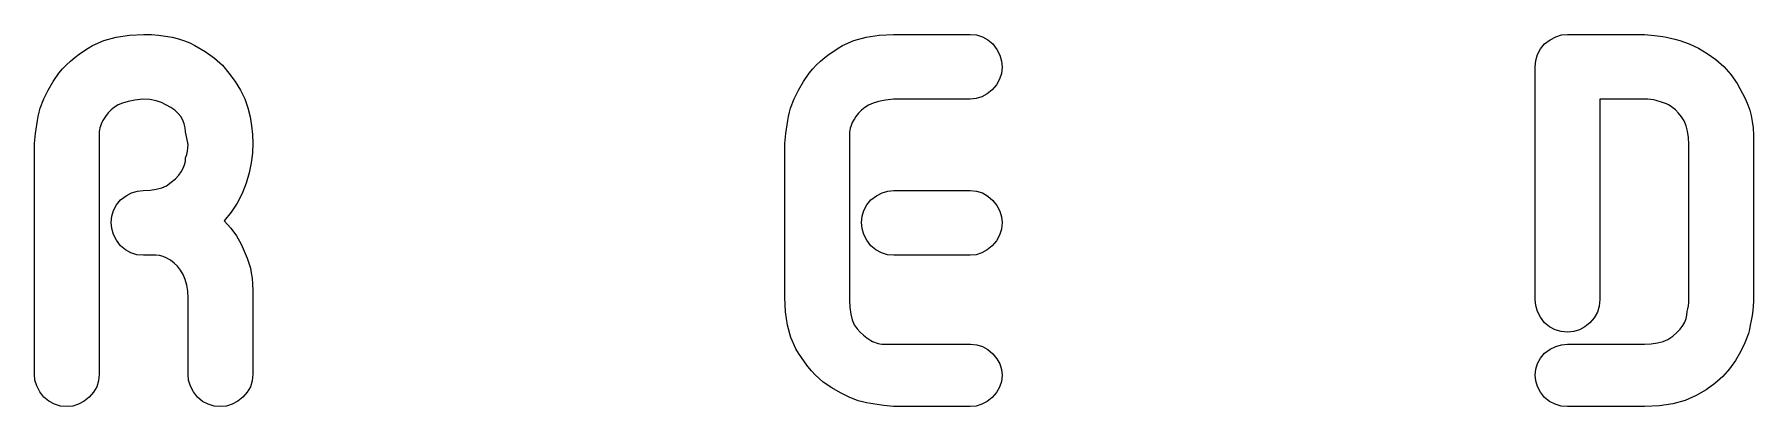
# Model space of a CAD drawing. Header units: metres. Extents: x 0 to 220, y 0 to 220.
# Drawn here: x 66.9 to 112.72, y 45.16 to 55.08 of the extents above; entities that cross this region are included whole.
import ezdxf

# ---------------------------------------------------------------- set-up
doc = ezdxf.new("R2010")
doc.units = ezdxf.units.M

msp = doc.modelspace()

# ---------------------------------------------------------------- linework, layer by layer
for p, q in [((68.7513, 54.912), (69.0796, 55.0032)), ((69.0796, 55.0032), (69.4358, 55.058)), ((69.4358, 55.058), (69.8199, 55.0762)), ((69.8199, 55.0762), (70.0189, 55.0714)), ((70.0189, 55.0714), (70.2109, 55.057)), ((70.2109, 55.057), (70.3959, 55.0329)), ((70.3959, 55.0329), (70.5739, 54.9992)), ((70.5739, 54.9992), (70.7423, 54.9573)), ((88.7413, 54.912), (89.0676, 55.0032)), ((89.0676, 55.0032), (89.4218, 55.058)), ((89.4218, 55.058), (89.8039, 55.0762)), ((89.8039, 55.0762), (91.8459, 55.0762)), ((91.8459, 55.0762), (92.0133, 55.0604)), ((92.0133, 55.0604), (92.1686, 55.013)), ((92.1686, 55.013), (92.3118, 54.9339)), ((107.301, 54.9345), (107.453, 55.0132)), ((107.453, 55.0132), (107.608, 55.0605)), ((107.608, 55.0605), (107.767, 55.0762)), ((107.767, 55.0762), (109.82, 55.0762)), ((109.82, 55.0762), (110.087, 55.0482)), ((110.087, 55.0482), (110.301, 55.0202)), ((110.301, 55.0202), (110.4, 55.0032)), ((110.4, 55.0032), (110.509, 54.979)), ((67.9759, 54.4572), (68.0948, 54.5482)), ((68.0948, 54.5482), (68.2136, 54.633)), ((68.2136, 54.633), (68.3323, 54.7117)), ((68.3323, 54.7117), (68.4509, 54.7842)), ((68.4509, 54.7842), (68.7513, 54.912)), ((70.7423, 54.9573), (70.8986, 54.9075)), ((70.8986, 54.9075), (71.0428, 54.8498)), ((71.0428, 54.8498), (71.1749, 54.7842)), ((71.1749, 54.7842), (71.4566, 54.6234)), ((71.4566, 54.6234), (71.7019, 54.4467)), ((87.9699, 54.4572), (88.0883, 54.5482)), ((88.0883, 54.5482), (88.2066, 54.633)), ((88.2066, 54.633), (88.3248, 54.7117)), ((88.3248, 54.7117), (88.4429, 54.7842)), ((88.4429, 54.7842), (88.7413, 54.912)), ((92.3118, 54.9339), (92.4429, 54.8232)), ((92.4429, 54.8232), (92.5522, 54.674)), ((92.5522, 54.674), (92.6304, 54.5212)), ((106.917, 54.3823), (106.964, 54.5435)), ((106.964, 54.5435), (107.042, 54.6908)), ((107.042, 54.6908), (107.152, 54.8242)), ((107.152, 54.8242), (107.301, 54.9345)), ((110.509, 54.979), (110.628, 54.9477)), ((110.628, 54.9477), (110.756, 54.9092)), ((110.756, 54.9092), (111.01, 54.8206)), ((111.01, 54.8206), (111.255, 54.7075)), ((111.255, 54.7075), (111.491, 54.5701)), ((111.491, 54.5701), (111.719, 54.4082)), ((67.5569, 54.0462), (67.6513, 54.1555)), ((67.6513, 54.1555), (67.7526, 54.2605)), ((67.7526, 54.2605), (67.8608, 54.3611)), ((67.8608, 54.3611), (67.9759, 54.4572)), ((71.7019, 54.4467), (71.9106, 54.2544)), ((71.9106, 54.2544), (72.0829, 54.0462)), ((87.5539, 54.0462), (87.6474, 54.1555)), ((87.6474, 54.1555), (87.7479, 54.2605)), ((87.7479, 54.2605), (87.8554, 54.3611)), ((87.8554, 54.3611), (87.9699, 54.4572)), ((92.6304, 54.5212), (92.6772, 54.365)), ((92.6929, 54.2052), (92.6763, 54.0359)), ((92.6772, 54.365), (92.6929, 54.2052)), ((106.901, 54.2072), (106.917, 54.3823)), ((106.901, 48.0093), (106.901, 54.2072)), ((111.719, 54.4082), (111.931, 54.2212)), ((111.931, 54.2212), (112.121, 54.0082)), ((67.2709, 53.5907), (67.4051, 53.8211)), ((67.4051, 53.8211), (67.5569, 54.0462)), ((72.0829, 54.0462), (72.2561, 53.8215)), ((72.2561, 53.8215), (72.3986, 53.5925)), ((87.2689, 53.5907), (87.4026, 53.8211)), ((87.4026, 53.8211), (87.5539, 54.0462)), ((92.5438, 53.7339), (92.4279, 53.6012)), ((92.6266, 53.8787), (92.5438, 53.7339)), ((92.6763, 54.0359), (92.6266, 53.8787)), ((112.121, 54.0082), (112.288, 53.7692)), ((112.288, 53.7692), (112.432, 53.5042)), ((67.0549, 53.1142), (67.1541, 53.3551)), ((67.1541, 53.3551), (67.2709, 53.5907)), ((69.1349, 53.1952), (69.0383, 53.1346)), ((69.2519, 53.2464), (69.1349, 53.1952)), ((69.4009, 53.289), (69.2519, 53.2464)), ((69.5819, 53.3229), (69.4009, 53.289)), ((69.7949, 53.3482), (69.5819, 53.3229)), ((69.9798, 53.3386), (69.7949, 53.3482)), ((70.1454, 53.3095), (69.9798, 53.3386)), ((70.2917, 53.261), (70.1454, 53.3095)), ((70.5417, 53.1267), (70.2917, 53.261)), ((72.3986, 53.5925), (72.5106, 53.3591)), ((72.5106, 53.3591), (72.5919, 53.1212)), ((87.0539, 53.1142), (87.1526, 53.3551)), ((87.1526, 53.3551), (87.2689, 53.5907)), ((89.1369, 53.1932), (89.0398, 53.132)), ((89.254, 53.2453), (89.1369, 53.1932)), ((89.4031, 53.2885), (89.254, 53.2453)), ((89.5844, 53.3228), (89.4031, 53.2885)), ((89.7979, 53.3482), (89.5844, 53.3228)), ((91.8439, 53.3482), (89.7979, 53.3482)), ((92.0004, 53.3641), (91.8439, 53.3482)), ((92.1499, 53.4115), (92.0004, 53.3641)), ((92.2924, 53.4906), (92.1499, 53.4115)), ((92.4279, 53.6012), (92.2924, 53.4906)), ((109.82, 53.3482), (108.629, 53.3482)), ((108.629, 53.3482), (108.629, 48.0093)), ((109.906, 53.3461), (109.82, 53.3482)), ((109.986, 53.3395), (109.906, 53.3461)), ((110.058, 53.3286), (109.986, 53.3395)), ((110.124, 53.3132), (110.058, 53.3286)), ((110.3, 53.2607), (110.124, 53.3132)), ((110.353, 53.2432), (110.3, 53.2607)), ((110.404, 53.2236), (110.353, 53.2432)), ((110.452, 53.1995), (110.404, 53.2236)), ((110.497, 53.1711), (110.452, 53.1995)), ((110.639, 53.063), (110.497, 53.1711)), ((112.432, 53.5042), (112.509, 53.3525)), ((112.509, 53.3525), (112.573, 53.2032)), ((112.573, 53.2032), (112.624, 53.0565)), ((66.9639, 52.6692), (66.9827, 52.7807)), ((66.9827, 52.7807), (67.0041, 52.892)), ((67.0041, 52.892), (67.0282, 53.0032)), ((67.0282, 53.0032), (67.0549, 53.1142)), ((68.6974, 52.731), (68.6769, 52.6812)), ((68.7241, 52.7825), (68.6974, 52.731)), ((68.7569, 52.8356), (68.7241, 52.7825)), ((68.7959, 52.8902), (68.7569, 52.8356)), ((68.8688, 52.9821), (68.7959, 52.8902)), ((68.9496, 53.0635), (68.8688, 52.9821)), ((69.0383, 53.1346), (68.9496, 53.0635)), ((70.6464, 53.053), (70.5417, 53.1267)), ((70.7327, 52.9722), (70.6464, 53.053)), ((70.8009, 52.8842), (70.7327, 52.9722)), ((70.8534, 52.7906), (70.8009, 52.8842)), ((70.8929, 52.6915), (70.8534, 52.7906)), ((72.5919, 53.1212), (72.6501, 52.8817)), ((72.6501, 52.8817), (72.6916, 52.643)), ((86.9629, 52.6692), (86.9817, 52.7807)), ((86.9817, 52.7807), (87.0031, 52.892)), ((87.0031, 52.892), (87.0272, 53.0032)), ((87.0272, 53.0032), (87.0539, 53.1142)), ((88.6984, 52.7242), (88.6779, 52.6742)), ((88.7249, 52.776), (88.6984, 52.7242)), ((88.7574, 52.8297), (88.7249, 52.776)), ((88.7959, 52.8852), (88.7574, 52.8297)), ((88.8693, 52.978), (88.7959, 52.8852)), ((88.9506, 53.0602), (88.8693, 52.978)), ((89.0398, 53.132), (88.9506, 53.0602)), ((110.727, 52.9762), (110.639, 53.063)), ((110.805, 52.878), (110.727, 52.9762)), ((110.872, 52.7682), (110.805, 52.878)), ((110.927, 52.6427), (110.872, 52.7682)), ((112.624, 53.0565), (112.662, 52.9122)), ((112.662, 52.9122), (112.689, 52.7589)), ((112.689, 52.7589), (112.709, 52.5837)), ((66.9009, 52.1682), (66.9306, 52.4325)), ((66.9306, 52.4325), (66.9639, 52.6692)), ((68.6371, 52.5357), (68.6289, 52.4872)), ((68.6289, 52.4872), (68.6289, 46.0173)), ((68.6479, 52.5842), (68.6371, 52.5357)), ((68.6611, 52.6327), (68.6479, 52.5842)), ((68.6769, 52.6812), (68.6611, 52.6327)), ((70.9194, 52.5871), (70.8929, 52.6915)), ((70.9329, 52.4772), (70.9194, 52.5871)), ((70.9969, 52.1392), (70.9329, 52.4772)), ((72.6916, 52.643), (72.7166, 52.4052)), ((72.7166, 52.4052), (72.7249, 52.1682)), ((86.9009, 52.1682), (86.9304, 52.4325)), ((86.9304, 52.4325), (86.9629, 52.6692)), ((88.6372, 52.5272), (88.6289, 52.4782)), ((88.6289, 52.4782), (88.6289, 47.9993)), ((88.6481, 52.5762), (88.6372, 52.5272)), ((88.6617, 52.6252), (88.6481, 52.5762)), ((88.6779, 52.6742), (88.6617, 52.6252)), ((110.966, 52.4972), (110.927, 52.6427)), ((110.989, 52.3317), (110.966, 52.4972)), ((110.997, 52.1462), (110.989, 52.3317)), ((112.709, 52.5837), (112.721, 52.3869)), ((112.721, 52.3869), (112.725, 52.1682)), ((66.9009, 46.0193), (66.9009, 52.1682)), ((70.9256, 51.6963), (70.9329, 51.7882)), ((70.9329, 51.7882), (70.9609, 51.8736)), ((70.9609, 51.8736), (70.9809, 51.9605)), ((70.9809, 51.9605), (70.9929, 52.0491)), ((70.9929, 52.0491), (70.9969, 52.1392)), ((72.7136, 51.9142), (72.6796, 51.6532)), ((72.7249, 52.1682), (72.7136, 51.9142)), ((86.9009, 48.0643), (86.9009, 52.1682)), ((110.997, 48.0223), (110.997, 52.1462)), ((112.725, 52.1682), (112.725, 48.0643)), ((70.7474, 51.3207), (70.8159, 51.4152)), ((70.8159, 51.4152), (70.8671, 51.5098)), ((70.8671, 51.5098), (70.9036, 51.6035)), ((70.9036, 51.6035), (70.9256, 51.6963)), ((72.6231, 51.3852), (72.5439, 51.1102)), ((72.6796, 51.6532), (72.6231, 51.3852)), ((69.4929, 50.853), (69.6461, 50.9004)), ((69.6461, 50.9004), (69.8029, 50.9162)), ((69.8029, 50.9162), (69.9864, 50.9242)), ((69.9864, 50.9242), (70.1509, 50.948)), ((70.1509, 50.948), (70.2964, 50.9877)), ((70.2964, 50.9877), (70.4229, 51.0432)), ((70.4229, 51.0432), (70.5509, 51.1347)), ((70.5509, 51.1347), (70.6591, 51.2272)), ((70.6591, 51.2272), (70.7474, 51.3207)), ((72.5439, 51.1102), (72.4399, 50.8392)), ((89.4969, 50.853), (89.6511, 50.9004)), ((89.6511, 50.9004), (89.8089, 50.9162)), ((89.8089, 50.9162), (91.8469, 50.9162)), ((91.8469, 50.9162), (92.0143, 50.8996)), ((92.0143, 50.8996), (92.1694, 50.8495)), ((69.0109, 50.3857), (69.0884, 50.5306)), ((69.0884, 50.5306), (69.1969, 50.6632)), ((69.1969, 50.6632), (69.3431, 50.7739)), ((69.3431, 50.7739), (69.4929, 50.853)), ((72.3081, 50.582), (72.1484, 50.3387)), ((72.4399, 50.8392), (72.3081, 50.582)), ((89.0114, 50.3857), (89.0895, 50.5306)), ((89.0895, 50.5306), (89.1989, 50.6632)), ((89.1989, 50.6632), (89.3461, 50.7739)), ((89.3461, 50.7739), (89.4969, 50.853)), ((92.1694, 50.8495), (92.3122, 50.7661)), ((92.3122, 50.7661), (92.4429, 50.6492)), ((92.4429, 50.6492), (92.5522, 50.5122)), ((92.5522, 50.5122), (92.6304, 50.3682)), ((68.9489, 50.0592), (68.9644, 50.2286)), ((68.9644, 49.8995), (68.9489, 50.0592)), ((68.9644, 50.2286), (69.0109, 50.3857)), ((72.1484, 50.3387), (71.9609, 50.1092)), ((71.9609, 50.1092), (72.1362, 49.9143)), ((88.9489, 50.0592), (88.9645, 50.2286)), ((88.9645, 49.8995), (88.9489, 50.0592)), ((88.9645, 50.2286), (89.0114, 50.3857)), ((92.6304, 50.3682), (92.6772, 50.2172)), ((92.6929, 50.0592), (92.6764, 49.8838)), ((92.6772, 50.2172), (92.6929, 50.0592)), ((69.0111, 49.7433), (68.9644, 49.8995)), ((69.0889, 49.5905), (69.0111, 49.7433)), ((69.1979, 49.4413), (69.0889, 49.5905)), ((72.1362, 49.9143), (72.2874, 49.7055)), ((72.2874, 49.7055), (72.4142, 49.4828)), ((89.0114, 49.7433), (88.9645, 49.8995)), ((89.0895, 49.5905), (89.0114, 49.7433)), ((89.1989, 49.4413), (89.0895, 49.5905)), ((92.5444, 49.5748), (92.4289, 49.4413)), ((92.6269, 49.7223), (92.5444, 49.5748)), ((92.6764, 49.8838), (92.6269, 49.7223)), ((69.3293, 49.3306), (69.1979, 49.4413)), ((69.4744, 49.2515), (69.3293, 49.3306)), ((69.6333, 49.2041), (69.4744, 49.2515)), ((69.8059, 49.1883), (69.6333, 49.2041)), ((70.1379, 49.1883), (69.8059, 49.1883)), ((70.2364, 49.18), (70.1379, 49.1883)), ((70.3349, 49.1553), (70.2364, 49.18)), ((70.4334, 49.114), (70.3349, 49.1553)), ((70.5319, 49.0563), (70.4334, 49.114)), ((70.6264, 48.9833), (70.5319, 49.0563)), ((72.4142, 49.4828), (72.5741, 49.1142)), ((72.5741, 49.1142), (72.6209, 48.982)), ((89.3304, 49.3306), (89.1989, 49.4413)), ((89.4759, 49.2515), (89.3304, 49.3306)), ((89.6354, 49.2041), (89.4759, 49.2515)), ((89.8089, 49.1883), (89.6354, 49.2041)), ((91.8469, 49.1883), (89.8089, 49.1883)), ((92.0029, 49.2041), (91.8469, 49.1883)), ((92.1519, 49.2515), (92.0029, 49.2041)), ((92.2939, 49.3306), (92.1519, 49.2515)), ((92.4289, 49.4413), (92.2939, 49.3306)), ((70.7131, 48.8955), (70.6264, 48.9833)), ((70.7919, 48.7928), (70.7131, 48.8955)), ((70.8629, 48.6753), (70.7919, 48.7928)), ((70.9215, 48.5429), (70.8629, 48.6753)), ((72.6209, 48.982), (72.6571, 48.8497)), ((72.6571, 48.8497), (72.6829, 48.7173)), ((72.6829, 48.7173), (72.7012, 48.5774)), ((72.7012, 48.5774), (72.7144, 48.422)), ((70.9634, 48.395), (70.9215, 48.5429)), ((70.9885, 48.2314), (70.9634, 48.395)), ((70.9969, 48.0523), (70.9885, 48.2314)), ((72.7144, 48.422), (72.7222, 48.2509)), ((72.7222, 48.2509), (72.7249, 48.0643)), ((70.9969, 46.0153), (70.9969, 48.0523)), ((72.7249, 48.0643), (72.7249, 46.0193)), ((86.9191, 47.6816), (86.9009, 48.0643)), ((86.9739, 47.3268), (86.9191, 47.6816)), ((88.6289, 47.9993), (88.6366, 47.8001)), ((88.6366, 47.8001), (88.6599, 47.6238)), ((106.917, 47.8499), (106.901, 48.0093)), ((106.964, 47.694), (106.917, 47.8499)), ((107.043, 47.5414), (106.964, 47.694)), ((108.562, 47.6725), (108.479, 47.5253)), ((108.612, 47.8338), (108.562, 47.6725)), ((108.629, 48.0093), (108.612, 47.8338)), ((110.947, 47.5958), (110.955, 47.6873)), ((110.955, 47.6873), (110.973, 47.7603)), ((110.973, 47.7603), (110.986, 47.8405)), ((110.986, 47.8405), (110.994, 47.9278)), ((110.994, 47.9278), (110.997, 48.0223)), ((112.701, 47.7159), (112.683, 47.5843)), ((112.714, 47.8398), (112.701, 47.7159)), ((112.722, 47.9559), (112.714, 47.8398)), ((112.725, 48.0643), (112.722, 47.9559)), ((87.0651, 46.9996), (86.9739, 47.3268)), ((88.6599, 47.6238), (88.6986, 47.4701)), ((88.6986, 47.4701), (88.7529, 47.3393)), ((88.7529, 47.3393), (88.8306, 47.2333)), ((88.8306, 47.2333), (88.9119, 47.1395)), ((107.154, 47.3923), (107.043, 47.5414)), ((107.287, 47.282), (107.154, 47.3923)), ((107.435, 47.2033), (107.287, 47.282)), ((107.596, 47.156), (107.435, 47.2033)), ((108.081, 47.2033), (107.93, 47.156)), ((108.225, 47.282), (108.081, 47.2033)), ((108.362, 47.3923), (108.225, 47.282)), ((108.479, 47.5253), (108.362, 47.3923)), ((110.678, 47.1298), (110.767, 47.2226)), ((110.767, 47.2226), (110.836, 47.3163)), ((110.836, 47.3163), (110.888, 47.4103)), ((110.888, 47.4103), (110.925, 47.5035)), ((110.925, 47.5035), (110.947, 47.5958)), ((112.612, 47.2126), (112.585, 47.1043)), ((112.637, 47.3288), (112.612, 47.2126)), ((112.661, 47.4526), (112.637, 47.3288)), ((112.683, 47.5843), (112.661, 47.4526)), ((87.1929, 46.7003), (87.0651, 46.9996)), ((88.9119, 47.1395), (88.9966, 47.0578)), ((88.9966, 47.0578), (89.0849, 46.9883)), ((89.0849, 46.9883), (89.1395, 46.9493)), ((89.1395, 46.9493), (89.1921, 46.9165)), ((89.1921, 46.9165), (89.243, 46.8898)), ((89.243, 46.8898), (89.2919, 46.8693)), ((89.2919, 46.8693), (89.3404, 46.8531)), ((89.3404, 46.8531), (89.3889, 46.8395)), ((89.3889, 46.8395), (89.4374, 46.8286)), ((89.4374, 46.8286), (89.4859, 46.8203)), ((89.4859, 46.8203), (91.8499, 46.8203)), ((91.8499, 46.8203), (92.0164, 46.8042)), ((92.0164, 46.8042), (92.1709, 46.756)), ((92.1709, 46.756), (92.3134, 46.6757)), ((107.3, 46.683), (107.451, 46.7593)), ((107.451, 46.7593), (107.606, 46.805)), ((107.772, 47.1403), (107.596, 47.156)), ((107.606, 46.805), (107.765, 46.8203)), ((107.765, 46.8203), (109.813, 46.8203)), ((107.93, 47.156), (107.772, 47.1403)), ((109.813, 46.8203), (109.998, 46.8281)), ((109.998, 46.8281), (110.165, 46.8518)), ((110.165, 46.8518), (110.312, 46.8911)), ((110.312, 46.8911), (110.44, 46.9463)), ((110.44, 46.9463), (110.569, 47.0376)), ((110.569, 47.0376), (110.678, 47.1298)), ((112.491, 46.8524), (112.376, 46.6118)), ((112.585, 47.1043), (112.491, 46.8524)), ((87.2654, 46.5822), (87.1929, 46.7003)), ((87.3439, 46.464), (87.2654, 46.5822)), ((87.4284, 46.3457), (87.3439, 46.464)), ((87.5189, 46.2273), (87.4284, 46.3457)), ((92.3134, 46.6757), (92.4439, 46.5633)), ((92.4439, 46.5633), (92.5528, 46.4314)), ((92.5528, 46.4314), (92.6306, 46.2928)), ((92.6306, 46.2928), (92.6773, 46.1474)), ((106.917, 46.1583), (106.964, 46.3095)), ((106.964, 46.3095), (107.042, 46.4488)), ((107.042, 46.4488), (107.152, 46.5763)), ((107.152, 46.5763), (107.3, 46.683)), ((112.239, 46.3824), (112.082, 46.1643)), ((112.376, 46.6118), (112.239, 46.3824)), ((66.9167, 45.8609), (66.9009, 46.0193)), ((66.9641, 45.706), (66.9167, 45.8609)), ((68.6122, 45.8437), (68.5621, 45.684)), ((68.6289, 46.0173), (68.6122, 45.8437)), ((71.0127, 45.8575), (70.9969, 46.0153)), ((71.0601, 45.7033), (71.0127, 45.8575)), ((72.7082, 45.8452), (72.6581, 45.685)), ((72.7249, 46.0193), (72.7082, 45.8452)), ((87.615, 46.1127), (87.5189, 46.2273)), ((87.7154, 46.005), (87.615, 46.1127)), ((87.82, 45.9042), (87.7154, 46.005)), ((87.9289, 45.8103), (87.82, 45.9042)), ((92.6764, 45.826), (92.6269, 45.6703)), ((92.6929, 45.9953), (92.6764, 45.826)), ((92.6773, 46.1474), (92.6929, 45.9953)), ((106.901, 45.9953), (106.917, 46.1583)), ((106.917, 45.8414), (106.901, 45.9953)), ((106.964, 45.691), (106.917, 45.8414)), ((111.901, 45.9605), (111.693, 45.7733)), ((112.082, 46.1643), (111.901, 45.9605)), ((67.0432, 45.5544), (66.9641, 45.706)), ((67.1539, 45.4062), (67.0432, 45.5544)), ((67.2874, 45.2969), (67.1539, 45.4062)), ((68.3619, 45.4062), (68.2249, 45.2969)), ((68.4787, 45.5382), (68.3619, 45.4062)), ((68.5621, 45.684), (68.4787, 45.5382)), ((71.1392, 45.5525), (71.0601, 45.7033)), ((71.2499, 45.4053), (71.1392, 45.5525)), ((71.3834, 45.2963), (71.2499, 45.4053)), ((72.4579, 45.4062), (72.3209, 45.2969)), ((72.5747, 45.5387), (72.4579, 45.4062)), ((72.6581, 45.685), (72.5747, 45.5387)), ((88.1535, 45.659), (87.9289, 45.8103)), ((88.3834, 45.525), (88.1535, 45.659)), ((88.6185, 45.4084), (88.3834, 45.525)), ((88.8589, 45.3093), (88.6185, 45.4084)), ((92.4289, 45.3993), (92.2934, 45.2929)), ((92.5444, 45.528), (92.4289, 45.3993)), ((92.6269, 45.6703), (92.5444, 45.528)), ((107.042, 45.5439), (106.964, 45.691)), ((107.152, 45.4003), (107.042, 45.5439)), ((107.285, 45.2935), (107.152, 45.4003)), ((111.195, 45.4483), (110.902, 45.3205)), ((111.457, 45.6025), (111.195, 45.4483)), ((111.693, 45.7733), (111.457, 45.6025)), ((67.4349, 45.2188), (67.2874, 45.2969)), ((67.5964, 45.1719), (67.4349, 45.2188)), ((67.7719, 45.1562), (67.5964, 45.1719)), ((67.9299, 45.1719), (67.7719, 45.1562)), ((68.0809, 45.2188), (67.9299, 45.1719)), ((68.2249, 45.2969), (68.0809, 45.2188)), ((71.5309, 45.2185), (71.3834, 45.2963)), ((71.6924, 45.1718), (71.5309, 45.2185)), ((71.8679, 45.1562), (71.6924, 45.1718)), ((72.0259, 45.1719), (71.8679, 45.1562)), ((72.1769, 45.2188), (72.0259, 45.1719)), ((72.3209, 45.2969), (72.1769, 45.2188)), ((88.9703, 45.2826), (88.8589, 45.3093)), ((89.0816, 45.2585), (88.9703, 45.2826)), ((89.1928, 45.2371), (89.0816, 45.2585)), ((89.3039, 45.2183), (89.1928, 45.2371)), ((89.5399, 45.1858), (89.3039, 45.2183)), ((89.8039, 45.1562), (89.5399, 45.1858)), ((91.8459, 45.1562), (89.8039, 45.1562)), ((92.0019, 45.1714), (91.8459, 45.1562)), ((92.1511, 45.217), (92.0019, 45.1714)), ((92.2934, 45.2929), (92.1511, 45.217)), ((107.432, 45.2173), (107.285, 45.2935)), ((107.592, 45.1715), (107.432, 45.2173)), ((107.767, 45.1562), (107.592, 45.1715)), ((109.82, 45.1562), (107.767, 45.1562)), ((110.215, 45.1745), (109.82, 45.1562)), ((110.576, 45.2293), (110.215, 45.1745)), ((110.902, 45.3205), (110.576, 45.2293))]:
    msp.add_line(p, q)

doc.saveas('drawing.dxf')
